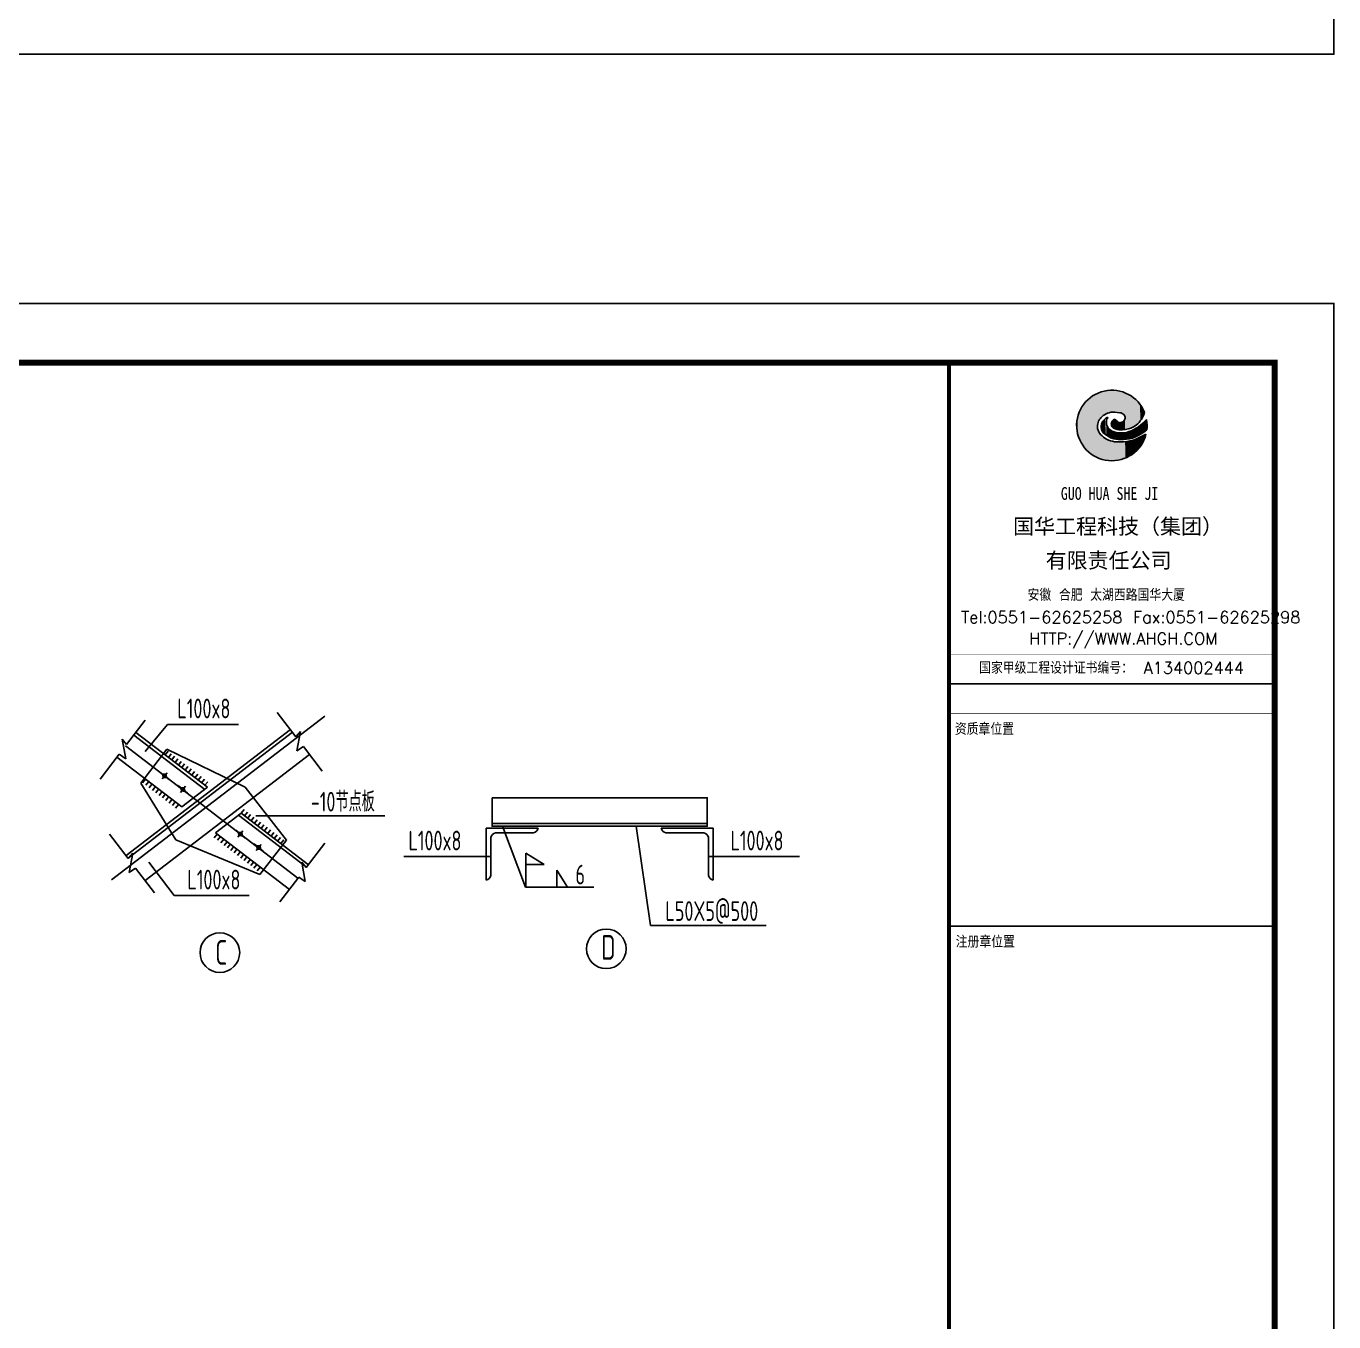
# Model space of a CAD drawing. Extents: x 9539573 to 9710259, y 1656270 to 2510207.
# Drawn here: x 9677122 to 9710259, y 1824897 to 1857720 of the extents above; entities that cross this region are included whole.
import ezdxf
from ezdxf.enums import TextEntityAlignment as Align

# ---------------------------------------------------------------- set-up
doc = ezdxf.new("R2010")
doc.units = 0
doc.header["$LTSCALE"] = 1000
doc.header["$MEASUREMENT"] = 0
doc.linetypes.add('2', pattern=[5, 1.5, -1, 1.5, -1])
doc.linetypes.add('DOTE', pattern=[2.42, 2, -0.2, 0.02, -0.2])
doc.layers.get('0').update_dxf_attribs({"linetype": 'CONTINUOUS'})
for name, color, linetype in [('10', 7, 'CONTINUOUS'), ('180', 4, '2'), ('DOTE', 8, 'DOTE'), ('PP-PM-TK', 7, 'CONTINUOUS'), ('PUB_TEXT', 7, 'CONTINUOUS'), ('PUB_TITLE', 4, 'CONTINUOUS'), ('钢板标注', 6, 'CONTINUOUS')]:
    doc.layers.add(name, color=color, linetype=linetype)
doc.styles.add('-黑体', font='')
doc.styles.add('STYLE1', font='simhei.ttf', dxfattribs={"width": 0.8})
doc.styles.add('TQ', font='txt.shx', dxfattribs={"width": 0.8, "bigfont": 'hztxt.shx'})
doc.styles.add('TSSD_REIN', font='atssdeng.shx', dxfattribs={"width": 0.7, "bigfont": 'atssdchn.shx'})
doc.styles.get('-黑体').set_extended_font_data('SimSun')

# ---------------------------------------------------------------- blocks, each defined once
blk = doc.blocks.new('*U22')
at = {"layer": 'PP-PM-TK', "color": 1}
for points in [[(-504, 535), (-434, -593), (-434, 589)], [(-434, 589), (-390, -619), (-390, 622)], [(-434, -593), (-434, 589), (-390, -619)], [(-390, 622), (-310, -666), (-310, 662)], [(-390, -619), (-390, 622), (-310, -666)], [(-310, 662), (-302, -669), (-302, 667)], [(-310, -666), (-310, 662), (-302, -669)], [(-302, 667), (-300, 1), (-300, 667)], [(-300, 667), (-299, 9), (-299, 668)], [(-299, 668), (-289, 51), (-289, 673)], [(-289, 673), (-287, 62), (-287, 674)], [(-287, 674), (-274, 89), (-274, 680)], [(-274, 680), (-262, 115), (-262, 686)], [(-262, 686), (-255, 126), (-255, 688)], [(-262, 686), (-262, 115), (-262, 686)], [(-255, 688), (-231, 157), (-231, 695)], [(-231, 695), (-227, 163), (-227, 696)], [(-227, 696), (-222, 168), (-222, 697)], [(-222, 697), (-221, 168), (-221, 697)], [(-221, 697), (-215, 174), (-215, 699)], [(-215, 699), (-211, 177), (-211, 700)], [(-211, 700), (-202, 186), (-202, 703)], [(-202, 703), (-199, 188), (-199, 704)], [(-199, 704), (-185, 201), (-185, 708)], [(-185, 708), (-183, 203), (-183, 708)], [(-183, 708), (-179, 206), (-179, 709)], [(-179, 709), (-176, 208), (-176, 710)], [(-176, 710), (-175, 208), (-175, 710)], [(-175, 710), (-163, 216), (-163, 714)], [(-163, 714), (-142, 228), (-142, 719)], [(-142, 719), (-124, 239), (-124, 724)], [(-124, 724), (-123, 240), (-123, 724)], [(-123, 724), (-122, 240), (-122, 724)], [(-122, 724), (-114, 243), (-114, 725)], [(-114, 725), (-112, 244), (-112, 725)], [(-112, 725), (-112, 244), (-112, 725)], [(-112, 725), (-111, 244), (-111, 725)], [(-111, 725), (-110, 245), (-110, 725)], [(-110, 725), (-105, 247), (-105, 725)], [(-105, 725), (-102, 248), (-102, 726)], [(-102, 726), (-101, 249), (-101, 726)], [(-101, 726), (-95, 251), (-95, 726)], [(-95, 726), (-89, 254), (-89, 727)], [(-89, 727), (-85, 255), (-85, 727)], [(-85, 727), (-83, 256), (-83, 727)], [(-83, 727), (-79, 257), (-79, 727)], [(-79, 727), (-59, 265), (-59, 729)], [(-59, 729), (-54, 267), (-54, 729)], [(-54, 729), (-45, 270), (-45, 730)], [(-45, 730), (-34, 272), (-34, 731)], [(-34, 731), (-28, 273), (-28, 731)], [(-28, 731), (-19, 276), (-19, 732)], [(-19, 732), (-12, 276), (-12, 732)], [(-12, 732), (-10, 277), (-10, 732)], [(-10, 732), (-10, 277), (-10, 732)], [(-10, 732), (-9, 277), (-9, 732)], [(-9, 732), (-4, 277), (-4, 733)], [(-4, 733), (-3, 277), (-3, 733)], [(-3, 733), (2, 278), (2, 733)], [(2, 733), (7, 279), (7, 734)], [(7, 734), (16, 280), (16, 734)], [(16, 280), (16, 734), (18, 279)], [(16, 734), (18, 279), (18, 734)], [(18, 279), (18, 734), (21, 279)], [(21, 279), (21, 734), (28, 279)], [(28, 279), (28, 733), (30, 279)], [(30, 279), (30, 733), (40, 278)], [(40, 278), (40, 732), (44, 278)], [(44, 278), (44, 731), (58, 277)], [(58, 277), (58, 730), (69, 276)], [(69, 276), (69, 728), (70, 276)], [(70, 276), (70, 728), (84, 275)], [(84, 275), (84, 726), (85, 275)], [(85, 275), (85, 726), (108, 274)], [(108, 274), (108, 723), (108, 274)], [(108, 274), (108, 723), (108, 274)], [(108, 274), (108, 723), (109, 274)], [(109, 274), (109, 723), (112, 273)], [(112, 273), (112, 723), (135, 270)], [(135, 270), (135, 720), (147, 269)], [(147, 269), (147, 719), (152, 268)], [(152, 268), (152, 718), (152, 268)], [(152, 268), (152, 718), (159, 268)], [(159, 268), (159, 717), (160, 267)], [(160, 267), (160, 717), (164, 267)], [(164, 267), (164, 716), (171, 265)], [(171, 265), (171, 713), (179, 263)], [(179, 263), (179, 711), (185, 262)], [(185, 262), (185, 709), (191, 261)], [(191, 261), (191, 707), (207, 254)], [(207, 254), (207, 702), (209, 253)], [(209, 253), (209, 701), (217, 250)], [(217, 250), (217, 698), (225, 244)], [(225, 244), (225, 696), (243, 230)], [(243, 230), (243, 690), (246, 228)], [(246, 228), (246, 689), (248, 227)], [(248, 227), (248, 688), (249, 226)], [(249, 226), (249, 688), (255, 216)], [(255, 216), (255, 686), (266, 199)], [(266, 199), (266, 682), (270, 192)], [(270, 192), (270, 681), (276, 155)], [(-689, 245), (-669, -296), (-669, 303)], [(-669, 303), (-627, -384), (-627, 377)], [(-669, -296), (-669, 303), (-627, -384)], [(-627, 377), (-598, -422), (-598, 427)], [(-627, -384), (-627, 377), (-598, -422)], [(-598, 427), (-540, -498), (-540, 493)], [(-598, -422), (-598, 427), (-540, -498)], [(-540, 493), (-504, -531), (-504, 535)], [(-540, -498), (-540, 493), (-504, -531)], [(-504, -531), (-504, 535), (-434, -593)], [(-734, 26), (-725, -117), (-725, 92)], [(-725, 92), (-715, -155), (-715, 168)], [(-725, -117), (-725, 92), (-715, -155)], [(-715, 168), (-689, -255), (-689, 245)], [(-715, -155), (-715, 168), (-689, -255)], [(-689, -255), (-689, 245), (-669, -296)], [(-222, 3), (-221, -43), (-221, 4)], [(-221, 4), (-215, -82), (-215, 32)], [(-221, -43), (-221, 4), (-215, -82)], [(-215, 32), (-211, -92), (-211, 48)], [(-215, -82), (-215, 32), (-211, -92)], [(-211, 48), (-202, -118), (-202, 68)], [(-211, -92), (-211, 48), (-202, -118)], [(-202, 68), (-199, -122), (-199, 73)], [(-202, -118), (-202, 68), (-199, -122)], [(-199, 73), (-185, -143), (-185, 93)], [(-199, -122), (-199, 73), (-185, -143)], [(-185, 93), (-183, -145), (-183, 96)], [(-185, -143), (-185, 93), (-183, -145)], [(-183, 96), (-179, -149), (-179, 100)], [(-183, -145), (-183, 96), (-179, -149)], [(-179, 100), (-176, -152), (-176, 103)], [(-179, -149), (-179, 100), (-176, -152)], [(-176, 103), (-175, -153), (-175, 104)], [(-176, -152), (-176, 103), (-175, -153)], [(-175, 104), (-163, -165), (-163, 116)], [(-175, -153), (-175, 104), (-163, -165)], [(-163, 116), (-142, -181), (-142, 137)], [(-163, -165), (-163, 116), (-142, -181)], [(-142, 137), (-124, -195), (-124, 151)], [(-142, -181), (-142, 137), (-124, -195)], [(-124, 151), (-123, -196), (-123, 152)], [(-124, -195), (-124, 151), (-123, -196)], [(-123, 152), (-122, -196), (-122, 153)], [(-123, -196), (-123, 152), (-122, -196)], [(-122, 153), (-114, -202), (-114, 157)], [(-122, -196), (-122, 153), (-114, -202)], [(-114, 157), (-112, 107), (-112, 158)], [(-114, -202), (-114, 87), (-112, -204)], [(-112, 158), (-111, 117), (-111, 159)], [(-112, 158), (-112, 108), (-112, 158)], [(-112, -204), (-112, 45), (-112, -204)], [(-112, -204), (-112, 42), (-111, -204)], [(-111, 159), (-110, 119), (-110, 159)], [(-111, -204), (-111, 38), (-110, -205)], [(-110, 159), (-105, 131), (-105, 162)], [(-110, -205), (-110, 34), (-105, -208)], [(-105, 162), (-102, 135), (-102, 164)], [(-105, -208), (-105, 12), (-102, -210)], [(-102, 164), (-101, 137), (-101, 165)], [(-101, 165), (-95, 145), (-95, 166)], [(-95, 166), (-89, 151), (-89, 167)], [(-12, 25), (-10, 11), (-10, 47)], [(-10, 47), (-9, 4), (-9, 50)], [(-10, 11), (-10, 47), (-10, 10)], [(-10, 47), (-10, 10), (-10, 47)], [(-10, 10), (-10, 47), (-9, 4)], [(-9, 50), (-4, -7), (-4, 68)], [(-9, 4), (-9, 50), (-4, -7)], [(-4, 68), (-3, -8), (-3, 69)], [(-4, -7), (-4, 68), (-3, -8)], [(-3, 69), (2, -19), (2, 80)], [(-3, -8), (-3, 69), (2, -19)], [(2, 80), (7, -24), (7, 87)], [(2, -19), (2, 80), (7, -24)], [(7, 87), (16, -35), (16, 98)], [(7, -24), (7, 87), (16, -35)], [(16, 98), (18, -37), (18, 100)], [(16, -35), (16, 98), (18, -37)], [(18, 100), (21, -39), (21, 103)], [(18, -37), (18, 100), (21, -39)], [(21, 103), (28, -45), (28, 111)], [(21, -39), (21, 103), (28, -45)], [(28, 111), (30, -46), (30, 113)], [(28, -45), (28, 111), (30, -46)], [(30, 113), (40, -53), (40, 121)], [(30, -46), (30, 113), (40, -53)], [(40, 121), (44, -56), (44, 124)], [(40, -53), (40, 121), (44, -56)], [(44, 124), (58, -63), (58, 135)], [(44, -56), (44, 124), (58, -63)], [(58, -63), (58, 135), (69, -69)], [(69, -69), (69, 126), (70, -69)], [(70, -69), (70, 125), (84, -74)], [(84, -74), (84, 113), (85, -74)], [(85, -74), (85, 112), (108, -81)], [(108, -81), (108, 88), (108, -82)], [(108, -82), (108, 87), (108, -82)], [(108, -82), (108, 87), (109, -82)], [(109, -82), (109, 87), (112, -82)], [(112, -82), (112, 84), (135, -86)], [(135, -86), (135, 66), (147, -88)], [(147, -88), (147, 62), (152, -88)], [(152, -88), (152, 60), (152, -89)], [(152, -89), (152, 60), (159, -89)], [(159, -89), (159, 59), (160, -89)], [(160, -89), (160, 59), (164, -89)], [(164, -89), (164, 59), (171, -89)], [(171, 58), (179, -90), (179, 60)], [(171, -89), (171, 58), (179, -90)], [(179, 60), (185, -90), (185, 61)], [(179, -90), (179, 60), (185, -90)], [(185, 61), (191, -90), (191, 62)], [(191, 62), (207, -89), (207, 65)], [(207, 65), (209, -89), (209, 66)], [(209, 66), (217, -89), (217, 70)], [(217, 70), (225, -89), (225, 75)], [(225, 75), (243, -87), (243, 86)], [(243, 86), (246, -86), (246, 91)], [(246, 91), (248, -86), (248, 93)], [(248, 93), (249, -86), (249, 94)], [(249, 94), (255, -86), (255, 102)], [(255, 102), (266, -84), (266, 117)], [(266, 117), (270, -84), (270, 133)], [(270, 133), (276, -83), (276, 155)], [(569, -14), (588, -190), (588, 2)], [(588, 2), (593, -187), (593, 6)], [(593, 6), (610, -177), (610, 20)], [(610, 20), (616, -173), (616, 25)], [(616, 25), (618, -171), (618, 27)], [(618, 27), (637, -159), (637, 43)], [(637, 43), (643, -155), (643, 48)], [(643, 48), (653, -148), (653, 57)], [(653, 57), (662, -142), (662, 66)], [(662, 66), (664, -140), (664, 68)], [(664, 68), (683, -126), (683, 86)], [(683, 86), (711, -105), (711, 112)], [(711, 112), (724, -95), (724, 124)], [(-302, -669), (-302, -30), (-300, -669)], [(-300, -669), (-300, -43), (-299, -670)], [(-299, -670), (-299, -61), (-289, -673)], [(-289, -673), (-289, -97), (-287, -674)], [(-287, -674), (-287, -102), (-274, -679)], [(-274, -679), (-274, -130), (-262, -683)], [(-262, -683), (-262, -150), (-262, -683)], [(-262, -683), (-262, -150), (-255, -686)], [(-255, -686), (-255, -162), (-231, -694)], [(-231, -694), (-231, -192), (-227, -695)], [(-227, -695), (-227, -195), (-222, -697)], [(-222, -697), (-222, -201), (-221, -697)], [(-221, -697), (-221, -201), (-215, -699)], [(-215, -699), (-215, -207), (-211, -701)], [(-211, -701), (-211, -210), (-202, -704)], [(-202, -704), (-202, -219), (-199, -705)], [(-199, -705), (-199, -222), (-185, -710)], [(-185, -710), (-185, -235), (-183, -711)], [(-183, -711), (-183, -237), (-179, -712)], [(-179, -712), (-179, -241), (-176, -713)], [(-176, -713), (-176, -244), (-175, -713)], [(-175, -713), (-175, -244), (-163, -715)], [(-163, -715), (-163, -252), (-142, -718)], [(-142, -718), (-142, -265), (-124, -721)], [(-102, -210), (-102, -2), (-101, -212)], [(-101, -212), (-101, -5), (-95, -215)], [(-95, -215), (-95, -17), (-89, -219)], [(-89, -219), (-89, -28), (-85, -222)], [(-85, -222), (-85, -35), (-83, -223)], [(-83, -223), (-83, -39), (-79, -226)], [(-79, -226), (-79, -46), (-59, -239)], [(-59, -239), (-59, -68), (-54, -241)], [(-54, -241), (-54, -73), (-45, -246)], [(-45, -246), (-45, -83), (-34, -252)], [(-34, -252), (-34, -91), (-28, -254)], [(-28, -254), (-28, -95), (-19, -259)], [(-19, -259), (-19, -101), (-12, -263)], [(-12, -263), (-12, -106), (-10, -264)], [(-10, -264), (-10, -108), (-10, -264)], [(-10, -264), (-10, -108), (-9, -264)], [(-9, -264), (-9, -108), (-4, -267)], [(-4, -267), (-4, -111), (-3, -267)], [(-3, -267), (-3, -111), (2, -269)], [(2, -269), (2, -114), (7, -270)], [(7, -270), (7, -116), (16, -273)], [(16, -273), (16, -121), (18, -274)], [(18, -274), (18, -122), (21, -274)], [(21, -274), (21, -123), (28, -277)], [(28, -277), (28, -127), (30, -277)], [(30, -277), (30, -128), (40, -280)], [(40, -280), (40, -131), (44, -281)], [(44, -281), (44, -133), (58, -283)], [(58, -283), (58, -137), (69, -285)], [(69, -285), (69, -141), (70, -285)], [(70, -285), (70, -141), (84, -288)], [(84, -288), (84, -144), (85, -288)], [(85, -288), (85, -144), (108, -289)], [(108, -289), (108, -149), (108, -289)], [(108, -289), (108, -149), (108, -289)], [(108, -289), (108, -149), (109, -289)], [(109, -289), (109, -150), (112, -289)], [(112, -289), (112, -150), (135, -291)], [(135, -291), (135, -153), (147, -291)], [(147, -291), (147, -154), (152, -291)], [(152, -291), (152, -155), (152, -291)], [(152, -291), (152, -155), (159, -292)], [(159, -292), (159, -155), (160, -292)], [(160, -292), (160, -156), (164, -292)], [(164, -292), (164, -156), (171, -292)], [(171, -292), (171, -156), (179, -293)], [(207, -156), (209, -291), (209, -156)], [(209, -156), (217, -291), (217, -155)], [(217, -155), (225, -290), (225, -155)], [(225, -155), (243, -289), (243, -153)], [(243, -153), (246, -289), (246, -153)], [(246, -153), (248, -289), (248, -153)], [(248, -153), (249, -289), (249, -153)], [(249, -153), (255, -289), (255, -152)], [(255, -152), (266, -288), (266, -150)], [(266, -150), (270, -288), (270, -150)], [(270, -150), (276, -288), (276, -149)], [(276, -149), (283, -287), (283, -147)], [(283, -147), (296, -287), (296, -145)], [(296, -145), (302, -286), (302, -144)], [(302, -144), (307, -286), (307, -143)], [(307, -143), (311, -285), (311, -142)], [(311, -142), (341, -281), (341, -133)], [(341, -133), (369, -276), (369, -125)], [(369, -125), (375, -275), (375, -123)], [(375, -123), (377, -275), (377, -123)], [(377, -123), (383, -273), (383, -121)], [(383, -121), (397, -269), (397, -115)], [(397, -115), (421, -264), (421, -104)], [(421, -104), (431, -261), (431, -100)], [(431, -100), (444, -256), (444, -94)], [(444, -94), (450, -254), (450, -91)], [(450, -91), (460, -250), (460, -87)], [(460, -87), (483, -242), (483, -74)], [(483, -74), (492, -239), (492, -68)], [(492, -68), (509, -231), (509, -58)], [(492, -68), (492, -239), (492, -68)], [(509, -58), (512, -229), (512, -56)], [(512, -56), (513, -229), (513, -55)], [(513, -55), (530, -221), (530, -43)], [(513, -276), (530, -504), (530, -269)], [(530, -43), (542, -215), (542, -35)], [(530, -269), (542, -491), (542, -263)], [(542, -35), (552, -210), (552, -28)], [(542, -263), (552, -480), (552, -258)], [(552, -28), (555, -209), (555, -25)], [(552, -258), (555, -476), (555, -257)], [(555, -25), (569, -201), (569, -14)], [(555, -257), (569, -461), (569, -251)], [(569, -251), (588, -440), (588, -242)], [(588, -242), (593, -432), (593, -239)], [(593, -239), (610, -405), (610, -232)], [(610, -232), (616, -395), (616, -229)], [(616, -229), (618, -391), (618, -228)], [(618, -228), (637, -360), (637, -219)], [(637, -219), (643, -350), (643, -217)], [(643, -217), (653, -334), (653, -212)], [(653, -212), (662, -318), (662, -207)], [(662, -207), (664, -312), (664, -206)], [(664, -206), (683, -260), (683, -197)], [(683, -260), (683, -197), (711, -183)], [(-124, -721), (-124, -276), (-123, -721)], [(-123, -721), (-123, -277), (-122, -721)], [(-122, -721), (-122, -277), (-114, -722)], [(-114, -722), (-114, -282), (-112, -723)], [(-112, -723), (-112, -284), (-112, -723)], [(-112, -723), (-112, -284), (-111, -723)], [(-111, -723), (-111, -284), (-110, -723)], [(-110, -723), (-110, -285), (-105, -724)], [(-105, -724), (-105, -287), (-102, -724)], [(-102, -724), (-102, -288), (-101, -724)], [(-101, -724), (-101, -289), (-95, -725)], [(-95, -725), (-95, -291), (-89, -726)], [(-89, -726), (-89, -294), (-85, -727)], [(-85, -727), (-85, -295), (-83, -727)], [(-83, -727), (-83, -296), (-79, -727)], [(-79, -727), (-79, -298), (-59, -730)], [(-59, -730), (-59, -306), (-54, -731)], [(-54, -731), (-54, -308), (-45, -732)], [(-45, -732), (-45, -312), (-34, -734)], [(152, -344), (152, -716), (152, -344)], [(152, -344), (159, -714), (159, -344)], [(159, -344), (160, -714), (160, -344)], [(160, -344), (164, -713), (164, -344)], [(164, -344), (171, -711), (171, -344)], [(171, -344), (179, -709), (179, -343)], [(179, -343), (185, -707), (185, -343)], [(185, -343), (191, -706), (191, -343)], [(191, -343), (207, -702), (207, -342)], [(207, -342), (209, -701), (209, -342)], [(209, -342), (217, -699), (217, -342)], [(217, -342), (225, -697), (225, -341)], [(225, -341), (243, -693), (243, -340)], [(243, -340), (246, -692), (246, -340)], [(246, -340), (248, -692), (248, -340)], [(248, -340), (249, -691), (249, -340)], [(249, -340), (255, -688), (255, -339)], [(255, -339), (266, -683), (266, -338)], [(266, -338), (270, -681), (270, -338)], [(270, -338), (276, -678), (276, -337)], [(276, -337), (283, -675), (283, -337)], [(283, -337), (296, -669), (296, -335)], [(296, -335), (302, -666), (302, -335)], [(302, -335), (307, -664), (307, -334)], [(307, -334), (311, -662), (311, -334)], [(311, -334), (341, -648), (341, -328)], [(341, -328), (369, -634), (369, -323)], [(369, -323), (375, -631), (375, -322)], [(375, -322), (377, -631), (377, -322)], [(377, -322), (383, -626), (383, -320)], [(383, -320), (397, -616), (397, -316)], [(397, -316), (421, -598), (421, -309)], [(421, -309), (431, -591), (431, -307)], [(431, -307), (444, -581), (444, -303)], [(444, -303), (450, -576), (450, -300)], [(450, -300), (460, -569), (460, -297)], [(460, -297), (483, -552), (483, -288)], [(483, -288), (492, -546), (492, -285)], [(492, -284), (509, -527), (509, -278)], [(492, -285), (492, -545), (492, -284)], [(509, -278), (512, -524), (512, -277)], [(512, -277), (513, -522), (513, -276)]]:
    blk.add_solid(points, dxfattribs=at)
at = {"layer": 'PP-PM-TK', "color": 1, "extrusion": (0, 0, -1)}
for points in [[(302, -30), (302, 667), (300, 1)], [(300, 1), (300, 667), (299, 9)], [(299, 9), (299, 668), (289, 51)], [(289, 51), (289, 673), (287, 62)], [(287, 62), (287, 674), (274, 89)], [(274, 89), (274, 680), (262, 115)], [(262, 115), (262, 686), (262, 115)], [(262, 115), (262, 686), (255, 126)], [(255, 126), (255, 688), (231, 157)], [(231, 157), (231, 695), (227, 163)], [(227, 163), (227, 696), (222, 168)], [(222, 168), (222, 697), (221, 168)], [(221, 168), (221, 697), (215, 174)], [(215, 174), (215, 699), (211, 177)], [(211, 177), (211, 700), (202, 186)], [(202, 186), (202, 703), (199, 188)], [(199, 188), (199, 704), (185, 201)], [(185, 201), (185, 708), (183, 203)], [(183, 203), (183, 708), (179, 206)], [(179, 206), (179, 709), (176, 208)], [(176, 208), (176, 710), (175, 208)], [(175, 208), (175, 710), (163, 216)], [(163, 216), (163, 714), (142, 228)], [(142, 228), (142, 719), (124, 239)], [(124, 239), (124, 724), (123, 240)], [(123, 240), (123, 724), (122, 240)], [(122, 240), (122, 724), (114, 243)], [(114, 243), (114, 725), (112, 244)], [(112, 244), (112, 725), (112, 244)], [(112, 244), (112, 725), (111, 244)], [(111, 244), (111, 725), (110, 245)], [(110, 245), (110, 725), (105, 247)], [(105, 247), (105, 725), (102, 248)], [(102, 248), (102, 726), (101, 249)], [(101, 249), (101, 726), (95, 251)], [(95, 251), (95, 726), (89, 254)], [(89, 254), (89, 727), (85, 255)], [(85, 255), (85, 727), (83, 256)], [(83, 256), (83, 727), (79, 257)], [(79, 257), (79, 727), (59, 265)], [(59, 265), (59, 729), (54, 267)], [(54, 267), (54, 729), (45, 270)], [(45, 270), (45, 730), (34, 272)], [(34, 272), (34, 731), (28, 273)], [(28, 273), (28, 731), (19, 276)], [(19, 276), (19, 732), (12, 276)], [(12, 276), (12, 732), (10, 277)], [(10, 277), (10, 732), (10, 277)], [(10, 277), (10, 732), (9, 277)], [(9, 277), (9, 732), (4, 277)], [(4, 277), (4, 733), (3, 277)], [(3, 277), (3, 733), (-2, 278)], [(-2, 278), (-2, 733), (-7, 279)], [(-7, 279), (-7, 734), (-16, 280)], [(-18, 734), (-21, 279), (-21, 734)], [(-21, 734), (-28, 279), (-28, 733)], [(-28, 733), (-30, 279), (-30, 733)], [(-30, 733), (-40, 278), (-40, 732)], [(-40, 732), (-44, 278), (-44, 731)], [(-44, 731), (-58, 277), (-58, 730)], [(-58, 730), (-69, 276), (-69, 728)], [(-69, 728), (-70, 276), (-70, 728)], [(-70, 728), (-84, 275), (-84, 726)], [(-84, 726), (-85, 275), (-85, 726)], [(-85, 726), (-108, 274), (-108, 723)], [(-108, 723), (-108, 274), (-108, 723)], [(-108, 723), (-108, 274), (-108, 723)], [(-108, 723), (-109, 274), (-109, 723)], [(-109, 723), (-112, 273), (-112, 723)], [(-112, 723), (-135, 270), (-135, 720)], [(-135, 720), (-147, 269), (-147, 719)], [(-147, 719), (-152, 268), (-152, 718)], [(-152, 718), (-152, 268), (-152, 718)], [(-152, 718), (-159, 268), (-159, 717)], [(-159, 717), (-160, 267), (-160, 717)], [(-160, 717), (-164, 267), (-164, 716)], [(-164, 716), (-171, 265), (-171, 713)], [(-171, 713), (-179, 263), (-179, 711)], [(-179, 711), (-185, 262), (-185, 709)], [(-185, 709), (-191, 261), (-191, 707)], [(-191, 707), (-207, 254), (-207, 702)], [(-207, 702), (-209, 253), (-209, 701)], [(-209, 701), (-217, 250), (-217, 698)], [(-217, 698), (-225, 244), (-225, 696)], [(-225, 696), (-243, 230), (-243, 690)], [(-243, 690), (-246, 228), (-246, 689)], [(-246, 689), (-248, 227), (-248, 688)], [(-248, 688), (-249, 226), (-249, 688)], [(-249, 688), (-255, 216), (-255, 686)], [(-255, 686), (-266, 199), (-266, 682)], [(-266, 682), (-270, 192), (-270, 681)], [(-270, 681), (-276, 155), (-276, 679)], [(-276, -83), (-276, 679), (-283, -83)], [(-276, 679), (-283, -83), (-283, 677)], [(-283, -83), (-283, 677), (-296, -80)], [(-283, 677), (-296, -80), (-296, 672)], [(-296, -80), (-296, 672), (-302, -79)], [(-296, 672), (-302, -79), (-302, 669)], [(-302, -79), (-302, 669), (-307, -78)], [(-302, 669), (-307, -78), (-307, 666)], [(-307, -78), (-307, 666), (-311, -77)], [(-307, 666), (-311, -77), (-311, 664)], [(-311, -77), (-311, 664), (-341, -71)], [(-311, 664), (-341, -71), (-341, 647)], [(-341, -71), (-341, 647), (-369, -62)], [(-341, 647), (-369, -62), (-369, 631)], [(-369, -62), (-369, 631), (-375, -61)], [(-369, 631), (-375, -61), (-375, 628)], [(-375, -61), (-375, 628), (-377, -60)], [(-375, 628), (-377, -60), (-377, 627)], [(-377, -60), (-377, 627), (-383, -58)], [(-377, 627), (-383, -58), (-383, 623)], [(-383, -58), (-383, 623), (-397, -54)], [(-383, 623), (-397, -54), (-397, 616)], [(-397, -54), (-397, 616), (-421, -43)], [(-397, 616), (-421, -43), (-421, 602)], [(-421, -43), (-421, 602), (-431, -38)], [(-421, 602), (-431, -38), (-431, 594)], [(-431, -38), (-431, 594), (-444, -32)], [(-431, 594), (-444, -32), (-444, 582)], [(-444, -32), (-444, 582), (-450, -29)], [(-444, 582), (-450, -29), (-450, 577)], [(-450, -29), (-450, 577), (-460, -23)], [(-450, 577), (-460, -23), (-460, 568)], [(-460, -23), (-460, 568), (-483, -10)], [(-460, 568), (-483, -10), (-483, 549)], [(-483, -10), (-483, 549), (-492, -3)], [(-483, 549), (-492, -3), (-492, 541)], [(-492, -3), (-492, 541), (-492, -3)], [(-492, 541), (-492, -3), (-492, 541)], [(-492, -3), (-492, 541), (-509, 10)], [(-492, 541), (-509, 10), (-509, 527)], [(-509, 10), (-509, 527), (-512, 12)], [(-509, 527), (-512, 12), (-512, 524)], [(-512, 12), (-512, 524), (-513, 13)], [(-512, 524), (-513, 13), (-513, 523)], [(-513, 13), (-513, 523), (-530, 27)], [(-513, 523), (-530, 27), (-530, 509)], [(-530, 27), (-530, 509), (-542, 38)], [(-530, 509), (-542, 38), (-542, 493)], [(-542, 38), (-542, 493), (-552, 48)], [(-542, 493), (-552, 48), (-552, 481)], [(-552, 48), (-552, 481), (-555, 52)], [(-552, 481), (-555, 52), (-555, 476)], [(-555, 52), (-555, 476), (-569, 65)], [(-555, 476), (-569, 65), (-569, 460)], [(-569, 65), (-569, 460), (-588, 89)], [(-569, 460), (-588, 89), (-588, 435)], [(-588, 89), (-588, 435), (-593, 95)], [(-588, 435), (-593, 95), (-593, 429)], [(-593, 95), (-593, 429), (-610, 118)], [(-593, 429), (-610, 118), (-610, 408)], [(-610, 118), (-610, 408), (-616, 126)], [(-610, 408), (-616, 126), (-616, 400)], [(-616, 126), (-616, 400), (-618, 131)], [(-616, 400), (-618, 131), (-618, 397)], [(-618, 131), (-618, 397), (-637, 164)], [(-618, 397), (-637, 164), (-637, 361)], [(-637, 164), (-637, 361), (-643, 175)], [(-637, 361), (-643, 175), (-643, 349)], [(-643, 175), (-643, 349), (-653, 192)], [(-643, 349), (-653, 192), (-653, 330)], [(-653, 192), (-653, 330), (-662, 217)], [(-653, 330), (-662, 217), (-662, 311)], [(-662, 217), (-662, 311), (-664, 222)], [(-662, 311), (-664, 222), (-664, 307)], [(-664, 222), (-664, 307), (-683, 270)], [(114, 87), (114, 157), (112, 107)], [(114, 87), (112, -204), (112, 45)], [(112, 107), (112, 158), (112, 108)], [(112, 108), (112, 158), (111, 117)], [(112, 45), (112, -204), (112, 42)], [(112, 42), (111, -204), (111, 38)], [(111, 117), (111, 159), (110, 119)], [(111, 38), (110, -205), (110, 34)], [(110, 119), (110, 159), (105, 131)], [(110, 34), (105, -208), (105, 12)], [(105, 131), (105, 162), (102, 135)], [(105, 12), (102, -210), (102, -2)], [(102, 135), (102, 164), (101, 137)], [(101, 137), (101, 165), (95, 145)], [(95, 145), (95, 166), (89, 151)], [(89, 151), (89, 167), (85, 154)], [(89, 167), (85, 154), (85, 164)], [(85, 154), (85, 164), (83, 163)], [(-58, 135), (-69, -69), (-69, 126)], [(-69, 126), (-70, -69), (-70, 125)], [(-70, 125), (-84, -74), (-84, 113)], [(-84, 113), (-85, -74), (-85, 112)], [(-85, 112), (-108, -81), (-108, 88)], [(-108, 88), (-108, -82), (-108, 87)], [(-108, 87), (-108, -82), (-108, 87)], [(-108, 87), (-109, -82), (-109, 87)], [(-109, 87), (-112, -82), (-112, 84)], [(-112, 84), (-135, -86), (-135, 66)], [(-135, 66), (-147, -88), (-147, 62)], [(-147, 62), (-152, -88), (-152, 60)], [(-152, 60), (-152, -89), (-152, 60)], [(-152, 60), (-159, -89), (-159, 59)], [(-159, 59), (-160, -89), (-160, 59)], [(-160, 59), (-164, -89), (-164, 59)], [(-164, 59), (-171, -89), (-171, 58)], [(-185, -90), (-185, 61), (-191, -90)], [(-191, -90), (-191, 62), (-207, -89)], [(-207, -89), (-207, 65), (-209, -89)], [(-209, -89), (-209, 66), (-217, -89)], [(-217, -89), (-217, 70), (-225, -89)], [(-225, -89), (-225, 75), (-243, -87)], [(-243, -87), (-243, 86), (-246, -86)], [(-246, -86), (-246, 91), (-248, -86)], [(-248, -86), (-248, 93), (-249, -86)], [(-249, -86), (-249, 94), (-255, -86)], [(-255, -86), (-255, 102), (-266, -84)], [(-266, -84), (-266, 117), (-270, -84)], [(-270, -84), (-270, 133), (-276, -83)], [(-588, -190), (-588, 2), (-593, -187)], [(-593, -187), (-593, 6), (-610, -177)], [(-610, -177), (-610, 20), (-616, -173)], [(-616, -173), (-616, 25), (-618, -171)], [(-618, -171), (-618, 27), (-637, -159)], [(-637, -159), (-637, 43), (-643, -155)], [(-643, -155), (-643, 48), (-653, -148)], [(-653, -148), (-653, 57), (-662, -142)], [(-662, -142), (-662, 66), (-664, -140)], [(-664, -140), (-664, 68), (-683, -126)], [(-683, -126), (-683, 86), (-711, -105)], [(-711, -105), (-711, 112), (-724, -95)], [(-724, -95), (-724, 124), (-729, -91)], [(-724, 124), (-729, -91), (-729, 74)], [(-729, -91), (-729, 74), (-734, 17)], [(302, -30), (300, -669), (300, -43)], [(300, -43), (299, -670), (299, -61)], [(299, -61), (289, -673), (289, -97)], [(289, -97), (287, -674), (287, -102)], [(287, -102), (274, -679), (274, -130)], [(274, -130), (262, -683), (262, -150)], [(262, -150), (262, -683), (262, -150)], [(262, -150), (255, -686), (255, -162)], [(255, -162), (231, -694), (231, -192)], [(231, -192), (227, -695), (227, -195)], [(227, -195), (222, -697), (222, -201)], [(222, -201), (221, -697), (221, -201)], [(221, -201), (215, -699), (215, -207)], [(215, -207), (211, -701), (211, -210)], [(211, -210), (202, -704), (202, -219)], [(202, -219), (199, -705), (199, -222)], [(199, -222), (185, -710), (185, -235)], [(185, -235), (183, -711), (183, -237)], [(183, -237), (179, -712), (179, -241)], [(179, -241), (176, -713), (176, -244)], [(176, -244), (175, -713), (175, -244)], [(175, -244), (163, -715), (163, -252)], [(163, -252), (142, -718), (142, -265)], [(142, -265), (124, -721), (124, -276)], [(102, -2), (101, -212), (101, -5)], [(101, -5), (95, -215), (95, -17)], [(95, -17), (89, -219), (89, -28)], [(89, -28), (85, -222), (85, -35)], [(85, -35), (83, -223), (83, -39)], [(83, -39), (79, -226), (79, -46)], [(79, -46), (59, -239), (59, -68)], [(59, -68), (54, -241), (54, -73)], [(54, -73), (45, -246), (45, -83)], [(45, -83), (34, -252), (34, -91)], [(34, -91), (28, -254), (28, -95)], [(28, -95), (19, -259), (19, -101)], [(19, -101), (12, -263), (12, -106)], [(12, -106), (10, -264), (10, -108)], [(10, -108), (10, -264), (10, -108)], [(10, -108), (9, -264), (9, -108)], [(9, -108), (4, -267), (4, -111)], [(4, -111), (3, -267), (3, -111)], [(3, -111), (-2, -269), (-2, -114)], [(-2, -114), (-7, -270), (-7, -116)], [(-7, -116), (-16, -273), (-16, -121)], [(-16, -121), (-18, -274), (-18, -122)], [(-18, -122), (-21, -274), (-21, -123)], [(-21, -123), (-28, -277), (-28, -127)], [(-28, -127), (-30, -277), (-30, -128)], [(-30, -128), (-40, -280), (-40, -131)], [(-40, -131), (-44, -281), (-44, -133)], [(-44, -133), (-58, -283), (-58, -137)], [(-58, -137), (-69, -285), (-69, -141)], [(-69, -141), (-70, -285), (-70, -141)], [(-70, -141), (-84, -288), (-84, -144)], [(-84, -144), (-85, -288), (-85, -144)], [(-85, -144), (-108, -289), (-108, -149)], [(-108, -149), (-108, -289), (-108, -149)], [(-108, -149), (-108, -289), (-108, -149)], [(-108, -149), (-109, -289), (-109, -150)], [(-109, -150), (-112, -289), (-112, -150)], [(-112, -150), (-135, -291), (-135, -153)], [(-135, -153), (-147, -291), (-147, -154)], [(-147, -154), (-152, -291), (-152, -155)], [(-152, -155), (-152, -291), (-152, -155)], [(-152, -155), (-159, -292), (-159, -155)], [(-159, -155), (-160, -292), (-160, -156)], [(-160, -156), (-164, -292), (-164, -156)], [(-164, -156), (-171, -292), (-171, -156)], [(-171, -156), (-179, -293), (-179, -156)], [(-179, -293), (-179, -156), (-185, -292)], [(-179, -156), (-185, -292), (-185, -156)], [(-185, -292), (-185, -156), (-191, -292)], [(-185, -156), (-191, -292), (-191, -156)], [(-191, -292), (-191, -156), (-207, -291)], [(-191, -156), (-207, -291), (-207, -156)], [(-207, -291), (-207, -156), (-209, -291)], [(-209, -291), (-209, -156), (-217, -291)], [(-217, -291), (-217, -155), (-225, -290)], [(-225, -290), (-225, -155), (-243, -289)], [(-243, -289), (-243, -153), (-246, -289)], [(-246, -289), (-246, -153), (-248, -289)], [(-248, -289), (-248, -153), (-249, -289)], [(-249, -289), (-249, -153), (-255, -289)], [(-255, -289), (-255, -152), (-266, -288)], [(-266, -288), (-266, -150), (-270, -288)], [(-270, -288), (-270, -150), (-276, -288)], [(-276, -288), (-276, -149), (-283, -287)], [(-283, -287), (-283, -147), (-296, -287)], [(-296, -287), (-296, -145), (-302, -286)], [(-302, -286), (-302, -144), (-307, -286)], [(-307, -286), (-307, -143), (-311, -285)], [(-311, -285), (-311, -142), (-341, -281)], [(-341, -281), (-341, -133), (-369, -276)], [(-369, -276), (-369, -125), (-375, -275)], [(-375, -275), (-375, -123), (-377, -275)], [(-377, -275), (-377, -123), (-383, -273)], [(-383, -273), (-383, -121), (-397, -269)], [(-397, -269), (-397, -115), (-421, -264)], [(-421, -264), (-421, -104), (-431, -261)], [(-431, -261), (-431, -100), (-444, -256)], [(-444, -256), (-444, -94), (-450, -254)], [(-450, -254), (-450, -91), (-460, -250)], [(-460, -250), (-460, -87), (-483, -242)], [(-483, -242), (-483, -74), (-492, -239)], [(-492, -239), (-492, -68), (-492, -239)], [(-492, -239), (-492, -68), (-509, -231)], [(-509, -231), (-509, -58), (-512, -229)], [(-512, -229), (-512, -56), (-513, -229)], [(-513, -229), (-513, -55), (-530, -221)], [(-530, -221), (-530, -43), (-542, -215)], [(-530, -504), (-530, -269), (-542, -491)], [(-542, -215), (-542, -35), (-552, -210)], [(-542, -491), (-542, -263), (-552, -480)], [(-552, -210), (-552, -28), (-555, -209)], [(-552, -480), (-552, -258), (-555, -476)], [(-555, -209), (-555, -25), (-569, -201)], [(-555, -476), (-555, -257), (-569, -461)], [(-569, -201), (-569, -14), (-588, -190)], [(-569, -461), (-569, -251), (-588, -440)], [(-588, -440), (-588, -242), (-593, -432)], [(-593, -432), (-593, -239), (-610, -405)], [(-610, -405), (-610, -232), (-616, -395)], [(-616, -395), (-616, -229), (-618, -391)], [(-618, -391), (-618, -228), (-637, -360)], [(-637, -360), (-637, -219), (-643, -350)], [(-643, -350), (-643, -217), (-653, -334)], [(-653, -334), (-653, -212), (-662, -318)], [(-662, -318), (-662, -207), (-664, -312)], [(-664, -312), (-664, -206), (-683, -260)], [(124, -276), (123, -721), (123, -277)], [(123, -277), (122, -721), (122, -277)], [(122, -277), (114, -722), (114, -282)], [(114, -282), (112, -723), (112, -284)], [(112, -284), (112, -723), (112, -284)], [(112, -284), (111, -723), (111, -284)], [(111, -284), (110, -723), (110, -285)], [(110, -285), (105, -724), (105, -287)], [(105, -287), (102, -724), (102, -288)], [(102, -288), (101, -724), (101, -289)], [(101, -289), (95, -725), (95, -291)], [(95, -291), (89, -726), (89, -294)], [(89, -294), (85, -727), (85, -295)], [(85, -295), (83, -727), (83, -296)], [(83, -296), (79, -727), (79, -298)], [(79, -298), (59, -730), (59, -306)], [(59, -306), (54, -731), (54, -308)], [(54, -308), (45, -732), (45, -312)], [(45, -312), (34, -734), (34, -316)], [(34, -734), (34, -316), (28, -734)], [(34, -316), (28, -734), (28, -319)], [(28, -734), (28, -319), (19, -733)], [(28, -319), (19, -733), (19, -321)], [(19, -733), (19, -321), (12, -733)], [(19, -321), (12, -733), (12, -322)], [(12, -733), (12, -322), (10, -733)], [(12, -322), (10, -733), (10, -323)], [(10, -733), (10, -323), (10, -733)], [(10, -323), (10, -733), (10, -323)], [(10, -733), (10, -323), (9, -733)], [(10, -323), (9, -733), (9, -323)], [(9, -733), (9, -323), (4, -732)], [(9, -323), (4, -732), (4, -324)], [(4, -732), (4, -324), (3, -732)], [(4, -324), (3, -732), (3, -324)], [(3, -732), (3, -324), (-2, -732)], [(3, -324), (-2, -732), (-2, -326)], [(-2, -732), (-2, -326), (-7, -732)], [(-2, -326), (-7, -732), (-7, -327)], [(-7, -732), (-7, -327), (-16, -731)], [(-7, -327), (-16, -731), (-16, -329)], [(-16, -731), (-16, -329), (-18, -731)], [(-16, -329), (-18, -731), (-18, -329)], [(-18, -731), (-18, -329), (-21, -731)], [(-18, -329), (-21, -731), (-21, -330)], [(-21, -731), (-21, -330), (-28, -731)], [(-21, -330), (-28, -731), (-28, -332)], [(-28, -731), (-28, -332), (-30, -731)], [(-28, -332), (-30, -731), (-30, -332)], [(-30, -731), (-30, -332), (-40, -730)], [(-30, -332), (-40, -730), (-40, -334)], [(-40, -730), (-40, -334), (-44, -730)], [(-40, -334), (-44, -730), (-44, -335)], [(-44, -730), (-44, -335), (-58, -729)], [(-44, -335), (-58, -729), (-58, -338)], [(-58, -729), (-58, -338), (-69, -729)], [(-58, -338), (-69, -729), (-69, -339)], [(-69, -729), (-69, -339), (-70, -729)], [(-69, -339), (-70, -729), (-70, -339)], [(-70, -729), (-70, -339), (-84, -728)], [(-70, -339), (-84, -728), (-84, -340)], [(-84, -728), (-84, -340), (-85, -728)], [(-84, -340), (-85, -728), (-85, -340)], [(-85, -728), (-85, -340), (-108, -727)], [(-85, -340), (-108, -727), (-108, -342)], [(-108, -727), (-108, -342), (-108, -727)], [(-108, -342), (-108, -727), (-108, -342)], [(-108, -727), (-108, -342), (-108, -727)], [(-108, -342), (-108, -727), (-108, -342)], [(-108, -727), (-108, -342), (-109, -727)], [(-108, -342), (-109, -727), (-109, -342)], [(-109, -727), (-109, -342), (-112, -726)], [(-109, -342), (-112, -726), (-112, -342)], [(-112, -726), (-112, -342), (-135, -720)], [(-112, -342), (-135, -720), (-135, -343)], [(-135, -720), (-135, -343), (-147, -717)], [(-135, -343), (-147, -717), (-147, -344)], [(-147, -717), (-147, -344), (-152, -716)], [(-147, -344), (-152, -716), (-152, -344)], [(-152, -716), (-152, -344), (-152, -716)], [(-152, -716), (-152, -344), (-159, -714)], [(-159, -714), (-159, -344), (-160, -714)], [(-160, -714), (-160, -344), (-164, -713)], [(-164, -713), (-164, -344), (-171, -711)], [(-171, -711), (-171, -344), (-179, -709)], [(-179, -709), (-179, -343), (-185, -707)], [(-185, -707), (-185, -343), (-191, -706)], [(-191, -706), (-191, -343), (-207, -702)], [(-207, -702), (-207, -342), (-209, -701)], [(-209, -701), (-209, -342), (-217, -699)], [(-217, -699), (-217, -342), (-225, -697)], [(-225, -697), (-225, -341), (-243, -693)], [(-243, -693), (-243, -340), (-246, -692)], [(-246, -692), (-246, -340), (-248, -692)], [(-248, -692), (-248, -340), (-249, -691)], [(-249, -691), (-249, -340), (-255, -688)], [(-255, -688), (-255, -339), (-266, -683)], [(-266, -683), (-266, -338), (-270, -681)], [(-270, -681), (-270, -338), (-276, -678)], [(-276, -678), (-276, -337), (-283, -675)], [(-283, -675), (-283, -337), (-296, -669)], [(-296, -669), (-296, -335), (-302, -666)], [(-302, -666), (-302, -335), (-307, -664)], [(-307, -664), (-307, -334), (-311, -662)], [(-311, -662), (-311, -334), (-341, -648)], [(-341, -648), (-341, -328), (-369, -634)], [(-369, -634), (-369, -323), (-375, -631)], [(-375, -631), (-375, -322), (-377, -631)], [(-377, -631), (-377, -322), (-383, -626)], [(-383, -626), (-383, -320), (-397, -616)], [(-397, -616), (-397, -316), (-421, -598)], [(-421, -598), (-421, -309), (-431, -591)], [(-431, -591), (-431, -307), (-444, -581)], [(-444, -581), (-444, -303), (-450, -576)], [(-450, -576), (-450, -300), (-460, -569)], [(-460, -569), (-460, -297), (-483, -552)], [(-483, -552), (-483, -288), (-492, -546)], [(-492, -545), (-492, -284), (-509, -527)], [(-492, -546), (-492, -285), (-492, -545)], [(-509, -527), (-509, -278), (-512, -524)], [(-512, -524), (-512, -277), (-513, -522)], [(-513, -522), (-513, -276), (-530, -504)]]:
    blk.add_solid(points, dxfattribs=at)
blk = doc.blocks.new('70406170226736')
at = {"layer": 'PP-PM-TK', "color": 1}
for points in [[(58, 135), (84, 113), (108, 87), (121, 75), (135, 66), (152, 60), (171, 58), (190, 60), (209, 66), (227, 74), (243, 86), (256, 101), (266, 117), (273, 135), (276, 155), (275, 174), (270, 192), (261, 210), (249, 226), (234, 239), (217, 250), (191, 261), (164, 267), (108, 274), (62, 278), (16, 280), (-19, 276), (-54, 267), (-89, 255), (-122, 240), (-151, 224), (-179, 206), (-204, 186), (-227, 163), (-246, 140), (-262, 115), (-276, 89), (-287, 62), (-295, 32), (-300, 1), (-302, -30), (-299, -61), (-289, -97), (-274, -130), (-255, -162), (-231, -192), (-204, -219), (-175, -244), (-144, -266), (-110, -285), (-70, -304), (-28, -319), (14, -330), (58, -338), (105, -343), (152, -344), (246, -340), (311, -334), (375, -322), (444, -303), (512, -277), (637, -219), (711, -183)], [(724, 124), (643, 48), (600, 10), (555, -25), (509, -58), (460, -87), (422, -105), (383, -121), (343, -134), (302, -144), (255, -152), (207, -156), (159, -155), (112, -150), (69, -141), (28, -127), (-10, -108), (-45, -83), (-63, -65), (-79, -46), (-92, -24), (-102, -2), (-109, 20), (-112, 42), (-114, 87), (-114, 102), (-111, 117), (-105, 131), (-95, 145), (-85, 154), (-82, 159), (-83, 163), (-89, 167), (-95, 167), (-101, 165), (-123, 152), (-142, 137), (-163, 118), (-183, 96), (-199, 73), (-211, 48), (-218, 26), (-222, 3), (-223, -20), (-221, -43), (-215, -82), (-209, -101), (-202, -118), (-185, -143), (-163, -165), (-112, -204), (-59, -239), (-32, -254), (-3, -267), (40, -280), (85, -288), (132, -292), (179, -293), (243, -291), (307, -286), (369, -276), (431, -261), (492, -239), (552, -210), (610, -177), (664, -140), (729, -91)], [(58, 135), (30, 113), (17, 101), (7, 87), (-4, 68), (-10, 47), (-12, 25), (-9, 4), (-5, -8), (2, -19), (11, -30), (21, -39), (44, -56), (70, -69), (89, -76), (108, -82), (147, -88), (185, -90), (225, -89), (283, -83), (312, -78), (341, -71), (369, -63), (397, -54), (424, -42), (450, -29), (483, -10), (513, 13), (542, 38), (569, 65), (593, 95), (616, 126), (635, 159), (653, 192), (669, 231), (683, 270)]]:
    blk.add_lwpolyline(points, dxfattribs=at)
for start, end in [(21.5384, 345.5567), (352.8544, 9.7328)]:
    blk.add_arc((0, 0), 735, start, end, dxfattribs=at)
blk.add_blockref('*U22', (0, 0), dxfattribs=at)
blk = doc.blocks.new('A2 TK 2019')
at = {"layer": 'PP-PM-TK', "color": 4}
blk.add_line((7035935, 2005667), (7041435, 2005667), dxfattribs=at)
at = {"layer": 'PP-PM-TK', "color": 4, "const_width": 70}
blk.add_lwpolyline([(7035935, 2015184), (7041435, 2015184), (7041435, 1975184), (7035935, 1975184)], close=True, dxfattribs=at)
at = {"layer": 'PP-PM-TK', "color": 4}
for points, const_width in [([(7035935, 2010255), (7041435, 2010255)], 10), ([(7035935, 2009758), (7041435, 2009758)], 28), ([(7035935, 2009260), (7041435, 2009260)], 10)]:
    blk.add_lwpolyline(points, dxfattribs=dict(at, const_width=const_width))
at = {"xscale": 0.8099999995902181, "yscale": 0.8100000000558794, "zscale": 0.8100000000558794}
blk.add_blockref('70406170226736', (7038685, 2014123), dxfattribs=at)
at = {"layer": 'PUB_TEXT', "color": 2, "style": 'STYLE1', "width": 0.8}
blk.add_text('GUO HUA SHE JI', height=216, dxfattribs=at).set_placement((7037823, 2012867))
at = {"layer": 'PUB_TEXT', "color": 2}
for s, height, style, p in [('国华工程科技（集团）', 260, '-黑体', (7037016, 2012289)), ('有限责任公司', 260, '-黑体', (7037566, 2011715)), ('安徽', 200, 'TQ', (7037261, 2011161)), ('合肥', 200, 'TQ', (7037790, 2011161)), ('太湖西路国华大厦', 200, 'TQ', (7038319, 2011161)), ('Tel:0551-62625258 Fax:0551-62625298', 200, 'TQ', (7036138, 2010785)), ('HTTP://WWW.AHGH.COM', 200, 'TQ', (7037288, 2010424)), ('国家甲级工程设计证书编号： A134002444', 200, 'TQ', (7036442, 2009930)), ('资质章位置', 200, 'TQ', (7036033, 2008897)), ('注册章位置', 200, 'TQ', (7036047, 2005304))]:
    blk.add_text(s, height=height, dxfattribs=dict(at, style=style)).set_placement(p)

msp = doc.modelspace()

# ---------------------------------------------------------------- linework, layer by layer
at = {"color": 4, "linetype": 'Continuous'}
for p, q in [((9680699.4, 1840033), (9680139.7, 1839341.2)), ((9680699.4, 1840033), (9682505.8, 1840033)), ((9688929.1, 1837524.8), (9694381.9, 1837524.8)), ((9688778.2, 1837406.9), (9688778.2, 1836086.9)), ((9688778.2, 1837406.9), (9690098.2, 1837406.9)), ((9688898.2, 1837166.9), (9688898.2, 1836206.9)), ((9689018.2, 1837286.9), (9689978.2, 1837286.9)), ((9689188.7, 1837452.8), (9689778.6, 1835911.6)), ((9692583.9, 1837452.8), (9692942, 1834940.4)), ((9694532.9, 1837406.9), (9693212.9, 1837406.9)), ((9694292.9, 1837286.9), (9693332.9, 1837286.9)), ((9694412.9, 1837166.9), (9694412.9, 1836206.9)), ((9694532.9, 1837406.9), (9694532.9, 1836086.9)), ((9680874.3, 1835697.9), (9680234.5, 1836546)), ((9686695.5, 1836686.9), (9688871.4, 1836686.9)), ((9694412.9, 1836686.9), (9696722.2, 1836686.9)), ((9691505.6, 1835911.6), (9689778.6, 1835911.6)), ((9682772.9, 1835697.9), (9680874.3, 1835697.9)), ((9692942, 1834940.4), (9695878, 1834940.4))]:
    msp.add_line(p, q, dxfattribs=at)
msp.add_lwpolyline([(9688929.1, 1838172.8), (9694381.9, 1838172.8), (9694381.9, 1837452.8), (9688929.1, 1837452.8)], close=True, dxfattribs=at)
at = {"lineweight": -2}
for centre in [(9691823.1, 1834346.1, 788.5), (9682030.8, 1834250.2, 788.5)]:
    msp.add_circle(centre, 501.7, dxfattribs=at)
at = {"color": 4, "linetype": 'Continuous'}
for centre, start, end in [((9689051.9, 1837133.2), 102.37617, 167.62383), ((9689944.4, 1837440.6), 282.37617, 347.62383), ((9693366.6, 1837440.6), 192.37617, 257.62383), ((9694259.1, 1837133.2), 12.37617, 77.62383), ((9688744.4, 1836240.6), 282.37617, 347.62383), ((9694566.6, 1836240.6), 192.37617, 257.62383)]:
    msp.add_arc(centre, 157.4, start, end, dxfattribs=at)
at = {"layer": '10', "color": 253, "linetype": 'ByBlock'}
for p, q in [((9680512.5, 1838823.8), (9680744.4, 1838633.5)), ((9680691.9, 1838805.9), (9680565, 1838651.3)), ((9680976, 1838480.8), (9681208, 1838290.6)), ((9681155.4, 1838463), (9681028.6, 1838308.4)), ((9682434.4, 1837350.1), (9682666.3, 1837159.8)), ((9682613.8, 1837332.3), (9682486.9, 1837177.7)), ((9682897.9, 1837007.2), (9683129.9, 1836816.9)), ((9683077.3, 1836989.3), (9682950.5, 1836834.7))]:
    msp.add_line(p, q, dxfattribs=at)
at = {"layer": '10', "color": 1, "const_width": 45, "elevation": 0}
for points in [[(9680578.2, 1838769.9), (9680596.8, 1838690), (9680678.7, 1838687.4), (9680660.2, 1838767.3), (9680578.2, 1838769.9)], [(9681041.7, 1838426.9), (9681060.3, 1838347), (9681142.2, 1838344.5), (9681123.7, 1838424.3), (9681041.7, 1838426.9)], [(9682500.1, 1837296.2), (9682518.7, 1837216.3), (9682600.6, 1837213.7), (9682582.1, 1837293.6), (9682500.1, 1837296.2)], [(9682963.6, 1836953.3), (9682982.2, 1836873.4), (9683064.1, 1836870.8), (9683045.6, 1836950.7), (9682963.6, 1836953.3)]]:
    msp.add_lwpolyline(points, dxfattribs=at)
at = {"layer": '10', "const_width": 15, "elevation": 0}
for points in [[(9680630.6, 1838721.4, 1), (9680626.3, 1838735.8, 1), (9680630.6, 1838721.4, 1)], [(9681094.1, 1838378.5, 1), (9681089.8, 1838392.9, 1), (9681094.1, 1838378.5, 1)], [(9682552.5, 1837247.8, 1), (9682548.2, 1837262.2, 1), (9682552.5, 1837247.8, 1)], [(9683016, 1836904.8, 1), (9683011.7, 1836919.2, 1), (9683016, 1836904.8, 1)]]:
    msp.add_lwpolyline(points, format="xyb", close=True, dxfattribs=at)
at = {"layer": '180', "linetype": 'ByBlock'}
for p, q in [((9683485.3, 1840336.6), (9683959.3, 1839718.2)), ((9683818.5, 1839901.9), (9679654.3, 1836709.1)), ((9680141.3, 1840137.2), (9679667.3, 1839518.9)), ((9683869.9, 1839834.8), (9679705.8, 1836642)), ((9679904.3, 1839828), (9681716.1, 1838438.8)), ((9683959.3, 1839718.2), (9684073.5, 1839853.1)), ((9684073.5, 1839853.1), (9683983.2, 1839361.6)), ((9679667.3, 1839518.9), (9679553.1, 1839653.7)), ((9679553.1, 1839653.7), (9679643.4, 1839162.2)), ((9679852.9, 1839761), (9681646.7, 1838385.6)), ((9679480.8, 1839275.7), (9679000.2, 1838648.6)), ((9679422.1, 1839199.1), (9681064.9, 1837939.5)), ((9679643.4, 1839162.2), (9679480.8, 1839275.7)), ((9680682.5, 1839401.2), (9680024.6, 1838543.1)), ((9684300.7, 1839272.9), (9680136.5, 1836080.1)), ((9680716.1, 1839352.4), (9680645.2, 1839259.9)), ((9680682.5, 1839401.2), (9682670.5, 1838438.5)), ((9680800, 1839288.1), (9680729.1, 1839195.6)), ((9680883.8, 1839223.8), (9680812.9, 1839131.3)), ((9680967.7, 1839159.6), (9680896.8, 1839067)), ((9683983.2, 1839361.6), (9684145.7, 1839475.1)), ((9684145.7, 1839475.1), (9684626.4, 1838848)), ((9681051.6, 1839095.3), (9680980.6, 1839002.8)), ((9681135.4, 1839031), (9681064.5, 1838938.5)), ((9681219.3, 1838966.7), (9681148.3, 1838874.2)), ((9681303.1, 1838902.4), (9681232.2, 1838809.9)), ((9681387, 1838838.1), (9681316, 1838745.6)), ((9680024.6, 1838543.1), (9680912.3, 1837109.1)), ((9680142.6, 1838646.7), (9680071.6, 1838554.2)), ((9680226.5, 1838582.4), (9680155.5, 1838489.9)), ((9680310.3, 1838518.1), (9680239.3, 1838425.6)), ((9681470.8, 1838773.8), (9681399.9, 1838681.3)), ((9681554.7, 1838709.5), (9681483.7, 1838617)), ((9681638.5, 1838645.2), (9681567.6, 1838552.7)), ((9681722.4, 1838580.9), (9681651.4, 1838488.4)), ((9680394.2, 1838453.8), (9680323.2, 1838361.3)), ((9680478, 1838389.5), (9680407.1, 1838297)), ((9680561.9, 1838325.2), (9680490.9, 1838232.7)), ((9680645.7, 1838260.9), (9680574.8, 1838168.4)), ((9680729.6, 1838196.6), (9680658.6, 1838104.1)), ((9681716.1, 1838438.8), (9681064.9, 1837939.5)), ((9682670.5, 1838438.5), (9683715.8, 1837098.6)), ((9680813.4, 1838132.3), (9680742.5, 1838039.8)), ((9680897.2, 1838068.1), (9680826.3, 1837975.6)), ((9680981.1, 1838003.8), (9680910.2, 1837911.3)), ((9682642.6, 1837875.4), (9682571.7, 1837782.9)), ((9682570, 1837784.2), (9681918.7, 1837284.8)), ((9682500.5, 1837730.9), (9684221.6, 1836411.3)), ((9682570, 1837784.2), (9684273, 1836478.4)), ((9682726.5, 1837811.1), (9682655.5, 1837718.6)), ((9682810.3, 1837746.8), (9682739.4, 1837654.3)), ((9682894.2, 1837682.6), (9682823.2, 1837590)), ((9682978, 1837618.3), (9682907, 1837525.8)), ((9682938.4, 1837718.6), (9686211.8, 1837718.6)), ((9683061.9, 1837554), (9682990.9, 1837461.4)), ((9679235.8, 1837255.1), (9679709.7, 1836636.8)), ((9681960, 1837253.1), (9681889.1, 1837160.6)), ((9681918.7, 1837284.8), (9683790.8, 1835849.4)), ((9682043.9, 1837188.8), (9681973, 1837096.3)), ((9683145.7, 1837489.7), (9683074.7, 1837397.2)), ((9683229.6, 1837425.4), (9683158.6, 1837332.9)), ((9683313.4, 1837361.1), (9683242.5, 1837268.6)), ((9683397.3, 1837296.8), (9683326.3, 1837204.3)), ((9683481.1, 1837232.5), (9683410.2, 1837140)), ((9683564.9, 1837168.2), (9683494, 1837075.7)), ((9680912.3, 1837109.1), (9683046.7, 1836225.9)), ((9682127.7, 1837124.5), (9682056.8, 1837032)), ((9682211.6, 1837060.2), (9682140.7, 1836967.7)), ((9682295.4, 1836995.9), (9682224.5, 1836903.4)), ((9682379.3, 1836931.7), (9682308.4, 1836839.1)), ((9682463.1, 1836867.4), (9682392.2, 1836774.8)), ((9683715.8, 1837098.6), (9683046.7, 1836225.9)), ((9683648.8, 1837104), (9683577.8, 1837011.4)), ((9684691.6, 1837024.4), (9684217.6, 1836406.1)), ((9679709.7, 1836636.8), (9679824, 1836771.7)), ((9679824, 1836771.7), (9679733.7, 1836280.2)), ((9682547, 1836803.1), (9682476.1, 1836710.6)), ((9682630.8, 1836738.8), (9682559.9, 1836646.3)), ((9682714.7, 1836674.5), (9682643.7, 1836582)), ((9682798.5, 1836610.2), (9682727.6, 1836517.7)), ((9682882.4, 1836545.9), (9682811.4, 1836453.4)), ((9684217.6, 1836406.1), (9684103.4, 1836541)), ((9684103.4, 1836541), (9684193.6, 1836049.5)), ((9679733.7, 1836280.2), (9679896.2, 1836393.6)), ((9679896.2, 1836393.6), (9680376.8, 1835766.6)), ((9682966.2, 1836481.6), (9682895.3, 1836389.1)), ((9683050.1, 1836417.3), (9682979.1, 1836324.8)), ((9684031.1, 1836162.9), (9683550.4, 1835535.9)), ((9684193.6, 1836049.5), (9684031.1, 1836162.9))]:
    msp.add_line(p, q, dxfattribs=at)
at = {"layer": 'DOTE', "color": 251, "linetype": 'DOTE', "ltscale": 750}
for p, q in [((9684693.4, 1840239.9), (9679285.1, 1836093.1)), ((9679641.6, 1839485.2, 0), (9684010.3, 1836135.6, 0))]:
    msp.add_line(p, q, dxfattribs=at)
at = {"layer": 'PUB_TITLE'}
for points in [[(9598809.4, 1857007.7), (9710259.4, 1857007.7), (9710259.4, 1920007.7), (9598809.4, 1920007.7)], [(9598809.4, 1787695.3), (9710259.4, 1787695.3), (9710259.4, 1850695.3), (9598809.4, 1850695.3)]]:
    msp.add_lwpolyline(points, close=True, dxfattribs=at)
at = {"layer": 'PUB_TITLE', "const_width": 150}
msp.add_lwpolyline([(9602559.4, 1789195.3), (9708759.4, 1789195.3), (9708759.4, 1849195.3), (9602559.4, 1849195.3)], close=True, dxfattribs=at)
at = {"layer": '钢板标注'}
for p, q in [((9689780.8, 1836768.9), (9689780.8, 1835911.6)), ((9690249.5, 1836486.4), (9689780.8, 1836768.9)), ((9689780.8, 1836486.4), (9690249.5, 1836486.4)), ((9690572.4, 1836340.8), (9690843, 1835911.6)), ((9690572.4, 1836340.8), (9690572.4, 1835911.6))]:
    msp.add_line(p, q, dxfattribs=at)

# ---------------------------------------------------------------- block references
at = {"xscale": 1.5, "yscale": 1.5, "zscale": 1.5}
msp.add_blockref('A2 TK 2019', (-853393.4, -1173580.5), dxfattribs=at)

# ---------------------------------------------------------------- texts
at = {"lineweight": -2, "style": 'TSSD_REIN', "width": 0.7}
for s, p in [('C', (9681915, 1833942.7, 788.5)), ('D', (9691696.7, 1834069.2, 788.5))]:
    msp.add_text(s, height=627.2, dxfattribs=at).set_placement(p)
at = {"layer": '钢板标注', "style": 'TSSD_REIN', "width": 0.7}
for s, p in [('L100x8', (9680952.7, 1840185.1)), ('L100x8', (9686808.2, 1836839)), ('L100x8', (9694968.8, 1836839)), ('L100x8', (9681206.4, 1835850)), ('6', (9691042.7, 1835977.9)), ('L50X5@500', (9693319.2, 1835053.1))]:
    msp.add_text(s, height=500, dxfattribs=at).set_placement(p)
msp.add_text('-10节点板', height=500, dxfattribs=at).set_placement((9685146.4, 1838099), align=Align.MIDDLE)

doc.saveas('drawing.dxf')
